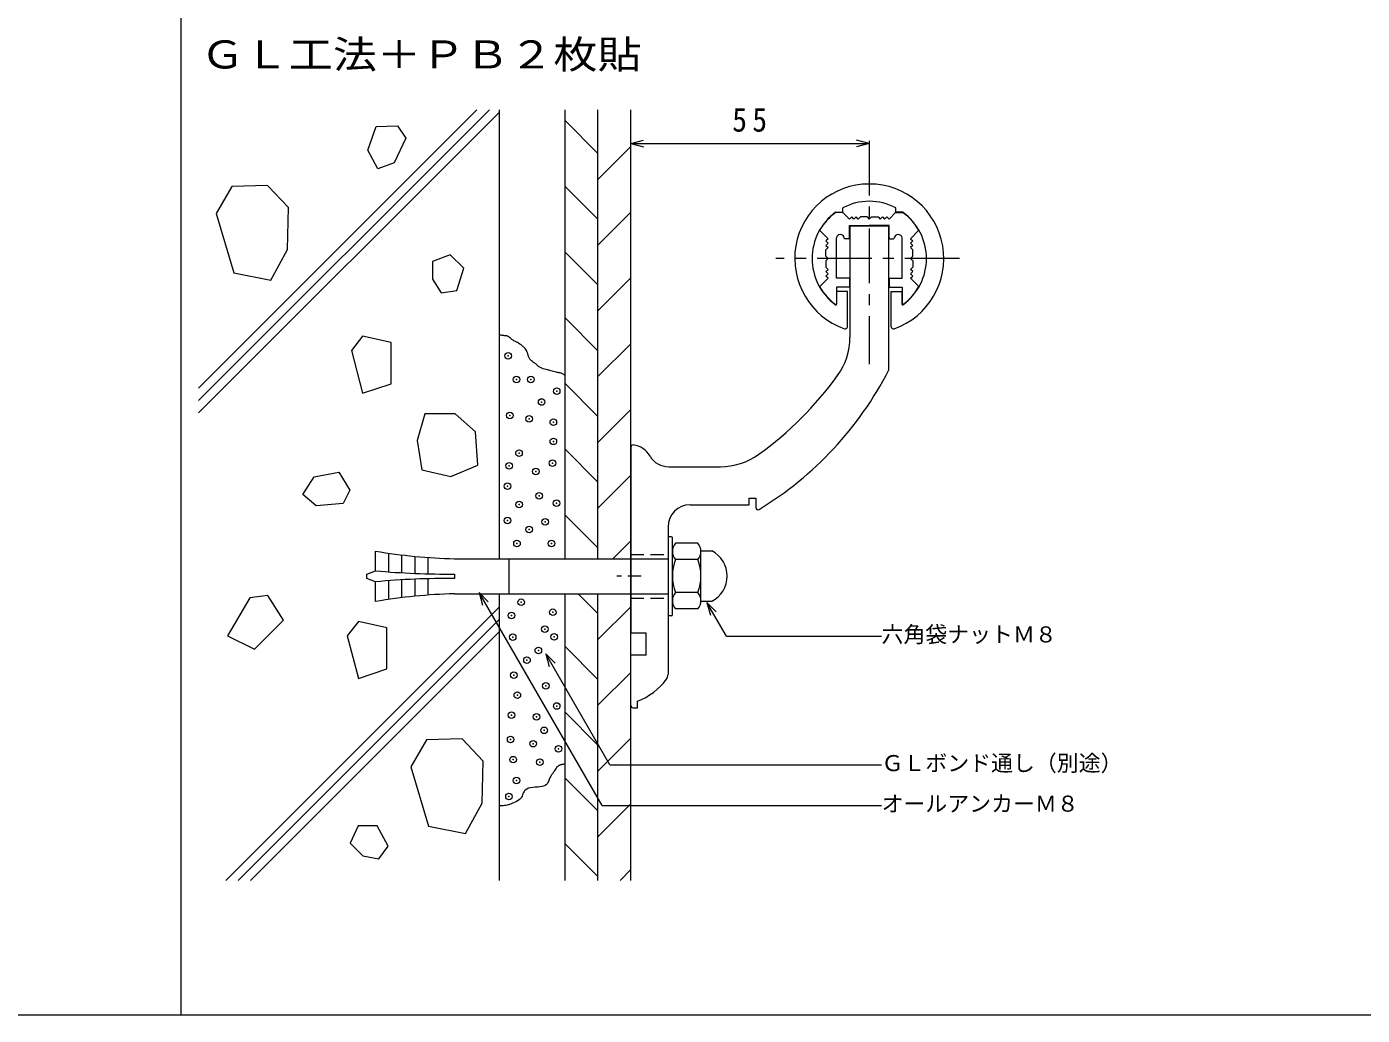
# Model space of a CAD drawing. Units: millimetres, scale not verified. Extents: x -3793 to 1974, y -1367 to 1367.
# Drawn here: x -1035 to 184, y -455 to 447 of the extents above; entities that cross this region are included whole.
import ezdxf
from ezdxf.enums import TextEntityAlignment as Align

# ---------------------------------------------------------------- set-up
doc = ezdxf.new("R2010")
doc.units = ezdxf.units.MM
doc.header["$LTSCALE"] = 10
doc.header["$PDMODE"] = 32
doc.header["$PDSIZE"] = 6
doc.linetypes.add('CHAIN1', pattern=[8, 5, -1, 1, -1])
doc.linetypes.add('DASHED1', pattern=[1.8, 1.2, -0.6])
doc.layers.add('0-F_外枠', color=7, linetype='Continuous', lineweight=18)
doc.styles.add('ＭＳ ゴシック', font='')
doc.styles.get('ＭＳ ゴシック').set_extended_font_data('MS Gothic')

msp = doc.modelspace()

# ---------------------------------------------------------------- linework, layer by layer
at = {"layer": '0-F_外枠'}
for p, q in [((-894, -455), (-894, 1367)), ((-623.95, 371.54), (-878.06, 117.43)), ((-612.64, 371.54), (-878.06, 106.12)), ((-603.53, 369.33), (-878.06, 94.8)), ((-603.53, -38.32), (-603.53, 371.54)), ((-543.53, -38.43), (-543.53, 371.54)), ((-513.53, -38.43), (-513.53, 371.54)), ((-483.53, -331.84), (-483.53, 371.54)), ((-513.53, 331.58), (-543.53, 361.58)), ((-513.53, 307.94), (-483.53, 337.94)), ((-847.7, 301.54), (-861.92, 276.89)), ((-513.53, 271.58), (-543.53, 301.58)), ((-290.13, 277.92), (-290.13, 281.97)), ((-241.73, 277.92), (-241.73, 281.97)), ((-861.92, 276.89), (-845.78, 222.77)), ((-513.53, 247.94), (-483.53, 277.94)), ((-296.66, 277.92), (-290.13, 277.92)), ((-289.93, 277.72), (-296.59, 277.72)), ((-283.93, 271.72), (-289.93, 277.72)), ((-283.93, 271.72), (-281.93, 273.72)), ((-279.93, 271.72), (-281.93, 273.72)), ((-277.93, 273.72), (-279.93, 271.72)), ((-275.93, 271.72), (-277.93, 273.72)), ((-273.93, 273.72), (-275.93, 271.72)), ((-267.93, 273.72), (-273.93, 273.72)), ((-267.93, 273.72), (-265.93, 271.72)), ((-263.93, 273.72), (-265.93, 271.72)), ((-263.93, 273.72), (-257.93, 273.72)), ((-253.93, 273.72), (-251.93, 271.72)), ((-251.93, 271.72), (-249.93, 273.72)), ((-247.93, 271.72), (-249.93, 273.72)), ((-247.93, 271.72), (-241.93, 277.72)), ((-241.93, 277.72), (-235.28, 277.72)), ((-235.21, 277.92), (-241.73, 277.92)), ((-283.93, 265.72), (-265.93, 265.72)), ((-283.93, 254.52), (-283.93, 265.72)), ((-283.53, 265.68), (-248.33, 265.68)), ((-283.53, 265.68), (-283.53, 163.99)), ((-247.93, 265.72), (-265.93, 265.72)), ((-248.33, 265.68), (-248.33, 133.56)), ((-247.93, 254.52), (-247.93, 265.72)), ((-228.33, 253.72), (-220.91, 261.15)), ((-220.91, 261.15), (-220.7, 261.36)), ((-303.53, 245.72), (-305.53, 243.72)), ((-295.93, 217.72), (-295.93, 254.47)), ((-284.73, 253.72), (-287.93, 253.72)), ((-247.13, 253.72), (-243.93, 253.72)), ((-228.33, 253.72), (-226.33, 251.72)), ((-226.33, 251.72), (-228.33, 249.72)), ((-228.33, 249.72), (-226.33, 247.72)), ((-226.33, 247.72), (-228.33, 245.72)), ((-228.33, 245.72), (-226.33, 243.72)), ((-513.53, 211.58), (-543.53, 241.58)), ((-305.53, 237.72), (-305.53, 243.72)), ((-305.53, 237.72), (-303.53, 235.72)), ((-305.53, 233.72), (-303.53, 235.72)), ((-305.53, 233.72), (-305.53, 227.72)), ((-226.33, 237.72), (-228.33, 235.72)), ((-226.33, 233.72), (-228.33, 235.72)), ((-226.33, 237.72), (-226.33, 243.72)), ((-226.33, 233.72), (-226.33, 227.72)), ((-303.53, 225.72), (-305.53, 227.72)), ((-228.33, 225.72), (-226.33, 227.72)), ((-226.33, 223.72), (-228.33, 225.72)), ((-228.33, 221.72), (-226.33, 223.72)), ((-226.33, 219.72), (-228.33, 221.72)), ((-228.33, 217.72), (-226.33, 219.72)), ((-513.53, 187.94), (-483.53, 217.94)), ((-283.93, 217.72), (-295.93, 217.72)), ((-295.93, 209.72), (-295.93, 194.03)), ((-247.93, 217.72), (-247.93, 209.72)), ((-247.93, 209.72), (-235.93, 209.72)), ((-235.93, 209.72), (-235.93, 194.03)), ((-228.33, 217.72), (-221.11, 210.49)), ((-221.11, 210.49), (-220.78, 210.17)), ((-220.78, 210.17), (-220.7, 210.08)), ((-295.73, 205.72), (-295.73, 194.03)), ((-285.93, 205.72), (-295.73, 205.72)), ((-285.93, 173.5), (-285.93, 205.72)), ((-245.93, 173.5), (-245.93, 205.72)), ((-245.93, 205.72), (-236.13, 205.72)), ((-236.13, 205.72), (-236.13, 194.03)), ((-513.53, 151.58), (-543.53, 181.58)), ((-513.53, 127.94), (-483.53, 157.94)), ((-513.53, 91.58), (-543.53, 121.58)), ((-513.53, 67.94), (-483.53, 97.94)), ((-671.62, 94.03), (-678.43, 69.51)), ((-643.7, 94.03), (-671.62, 94.03)), ((-513.53, 31.58), (-543.53, 61.58)), ((-483.53, 63.57), (-483.53, -106.32)), ((-513.53, 7.94), (-483.53, 37.94)), ((-448.95, 45.68), (-401.85, 45.68)), ((-375.53, 16.88), (-369.53, 16.88)), ((-375.53, 10.88), (-375.53, 16.88)), ((-369.53, 16.88), (-369.53, 8.42)), ((-513.53, -28.42), (-543.53, 1.58)), ((-429.53, 10.88), (-375.53, 10.88)), ((-449.53, -9.12), (-449.53, -143.7)), ((-499.91, -38.43), (-483.53, -22.06)), ((-446.78, -18.3), (-449.53, -18.3)), ((-445.58, -89.14), (-445.58, -19.5)), ((-422.49, -24.08), (-442.69, -24.08)), ((-716.45, -49.32), (-716.45, -31.32)), ((-704.45, -50.3), (-704.45, -33.23)), ((-692.45, -51.1), (-692.45, -34.85)), ((-680.45, -51.69), (-680.45, -36.16)), ((-419.59, -31.11), (-409.46, -31.11)), ((-419.59, -76.62), (-419.59, -31.59)), ((-668.45, -52.09), (-668.45, -37.17)), ((-644.45, -38.32), (-449.59, -38.32)), ((-594.54, -70.32), (-594.54, -38.32)), ((-422.49, -39.09), (-442.69, -39.09)), ((-716.44, -77.32), (-716.45, -59.32)), ((-704.45, -75.4), (-704.45, -58.33)), ((-692.45, -73.79), (-692.45, -57.54)), ((-680.45, -72.48), (-680.45, -56.94)), ((-668.45, -71.47), (-668.45, -56.54)), ((-644.45, -52.32), (-644.45, -56.32)), ((-814.79, -71.93), (-831.13, -73.98)), ((-800.49, -94.41), (-814.79, -71.93)), ((-644.45, -70.32), (-449.59, -70.32)), ((-603.53, -331.84), (-603.53, -70.43)), ((-543.53, -331.84), (-543.53, -70.43)), ((-513.53, -88.42), (-531.53, -70.43)), ((-513.53, -331.84), (-513.53, -70.43)), ((-422.49, -69.11), (-442.69, -69.11)), ((-603.53, -82.11), (-853.27, -331.84)), ((-831.13, -73.98), (-851.56, -108.71)), ((-513.53, -112.06), (-483.53, -82.06)), ((-422.49, -84.13), (-442.69, -84.13)), ((-419.59, -77.11), (-409.46, -77.11)), ((-603.53, -93.42), (-841.95, -331.84)), ((-827.05, -120.97), (-800.49, -94.41)), ((-446.78, -90.34), (-449.53, -90.34)), ((-851.56, -108.71), (-827.05, -120.97)), ((-603.53, -104.74), (-830.64, -331.84)), ((-513.53, -148.42), (-543.53, -118.42)), ((-469.53, -126.32), (-483.53, -126.32)), ((-483.53, -172.32), (-483.53, -126.32)), ((-513.53, -172.06), (-483.53, -142.06)), ((-477.53, -174.32), (-477.53, -168.32)), ((-513.53, -208.42), (-543.53, -178.42)), ((-481.53, -174.32), (-477.53, -174.32)), ((-670.03, -203.72), (-684.25, -228.37)), ((-513.53, -232.06), (-483.53, -202.06)), ((-684.25, -228.37), (-668.11, -282.49)), ((-513.53, -268.42), (-543.53, -238.42)), ((-513.53, -292.06), (-483.53, -262.06)), ((-513.53, -328.42), (-543.53, -298.42)), ((-493.32, -331.84), (-483.53, -322.06)), ((1273.23, -455), (-1974, -455))]:
    msp.add_line(p, q, dxfattribs=at)
at = {"layer": '0-F_外枠', "color": 3, "lineweight": 9}
for p, q in [((-483.53, 340.66), (-471.94, 343.76)), ((-265.93, 340.66), (-277.53, 343.76)), ((-483.53, 340.66), (-265.93, 340.66)), ((-483.53, 340.66), (-471.94, 337.55)), ((-265.93, 340.66), (-277.53, 337.55)), ((-622.06, -69.02), (-618.96, -80.61)), ((-622.06, -69.02), (-613.58, -77.5)), ((-509.74, -263.56), (-622.06, -69.02)), ((-414.08, -78.36), (-410.98, -89.95)), ((-414.08, -78.36), (-405.6, -86.84)), ((-396.34, -109.09), (-414.08, -78.36)), ((-396.34, -109.09), (-254.77, -109.09)), ((-561.18, -125.18), (-558.07, -136.77)), ((-561.18, -125.18), (-552.69, -133.66)), ((-502.65, -226.55), (-561.18, -125.18)), ((-502.65, -226.55), (-254.77, -226.55)), ((-509.74, -263.56), (-254.77, -263.56))]:
    msp.add_line(p, q, dxfattribs=at)
at = {"layer": '0-F_外枠', "color": 5, "linetype": 'CHAIN1'}
for p, q in [((-265.93, 343.14), (-265.93, 139.28)), ((-183.48, 235.72), (-351.2, 235.72))]:
    msp.add_line(p, q, dxfattribs=at)
at = {"layer": '0-F_外枠', "color": 5, "linetype": 'DASHED1'}
for p, q in [((-483.53, -34.32), (-449.53, -34.32)), ((-474.19, -54.32), (-496.41, -54.32)), ((-483.53, -74.32), (-449.53, -74.32))]:
    msp.add_line(p, q, dxfattribs=at)
at = {"layer": '0-F_外枠'}
for points in [[(-723.49, 334.7), (-715.79, 356.21), (-696.53, 356.88), (-688.98, 345.44), (-699.47, 323.19), (-714.45, 317.68)], [(-648.32, 239.21), (-664.67, 233.08), (-664.67, 216.74), (-656.5, 204.48), (-642.19, 206.53), (-636.07, 226.96)], [(-738.44, 151.8), (-728.33, 112.79), (-702.33, 121.46), (-702.33, 159.02), (-728.33, 164.8)], [(-772.61, 36.59), (-750.14, 40.67), (-739.93, 24.33), (-746.06, 12.07), (-770.57, 10.03), (-782.83, 20.24)], [(-742.27, -108.52), (-732.16, -147.53), (-706.16, -138.86), (-706.16, -101.3), (-732.16, -95.52)], [(-732.3, -281.97), (-739.52, -297.86), (-727.97, -309.41), (-713.52, -312.3), (-704.85, -300.75), (-714.97, -281.97)]]:
    msp.add_lwpolyline(points, close=True, dxfattribs=at)
for points in [[(-845.78, 222.77), (-812.16, 216.05), (-796.79, 243.91), (-795.82, 282.33), (-815.04, 302.5), (-847.7, 301.54)], [(-257.93, 273.72), (-255.93, 271.72), (-253.93, 273.72)], [(-303.53, 253.72), (-310.96, 261.15), (-311.17, 261.36)], [(-303.53, 253.72), (-305.53, 251.72), (-303.53, 249.72), (-305.53, 247.72), (-303.53, 245.72)], [(-247.93, 217.72), (-235.93, 217.72), (-235.93, 254.47)], [(-303.53, 217.72), (-305.53, 219.72), (-303.53, 221.72), (-305.53, 223.72), (-303.53, 225.72)], [(-303.53, 217.72), (-310.76, 210.49), (-311.09, 210.17), (-311.17, 210.08)], [(-283.93, 217.72), (-283.93, 209.72), (-295.93, 209.72)], [(-597.95, 165.26), (-598.35, 165.28), (-598.76, 165.29), (-599.17, 165.3), (-599.58, 165.31), (-599.82, 165.33), (-600.32, 165.39), (-601.18, 165.57), (-602.02, 165.82), (-602.85, 166.14), (-603.53, 166.45)], [(-575.02, 143.15), (-575.76, 144), (-576.11, 144.54), (-576.34, 144.96), (-576.66, 145.72), (-576.92, 146.53), (-577.15, 147.36), (-577.38, 148.21), (-577.62, 149.05), (-577.78, 149.53), (-577.99, 150.07), (-578.4, 150.98), (-578.89, 151.86), (-579.44, 152.69), (-580.05, 153.48), (-580.7, 154.24), (-581.1, 154.66), (-581.66, 155.19), (-582.66, 156.07), (-583.71, 156.88), (-584.81, 157.63), (-585.93, 158.34), (-587.08, 159), (-587.76, 159.37), (-588.17, 159.59), (-588.88, 159.96), (-589.58, 160.34), (-590.29, 160.73), (-590.98, 161.14), (-591.66, 161.59), (-592.05, 161.86), (-592.54, 162.23), (-593.35, 162.89), (-594.17, 163.55), (-595, 164.16), (-595.87, 164.68), (-596.77, 165.05), (-597.32, 165.19), (-597.55, 165.23), (-597.95, 165.26)], [(-543.53, 129.11), (-543.95, 129.4), (-544.56, 129.8), (-545.19, 130.17), (-545.83, 130.51), (-546.48, 130.81), (-546.87, 130.95), (-547.23, 131.07), (-547.87, 131.25), (-548.52, 131.39), (-549.18, 131.5), (-549.84, 131.61), (-550.51, 131.72), (-550.89, 131.79), (-551.63, 131.93), (-552.9, 132.23), (-554.15, 132.57), (-555.4, 132.94), (-556.65, 133.31), (-557.91, 133.67), (-558.65, 133.87), (-559.44, 134.06), (-560.81, 134.38), (-562.17, 134.72), (-563.5, 135.09), (-564.8, 135.55), (-566.02, 136.11), (-566.69, 136.5), (-567.09, 136.77), (-567.75, 137.27), (-568.39, 137.8), (-569.03, 138.37), (-569.66, 138.94), (-570.32, 139.5), (-570.71, 139.83), (-571.26, 140.25), (-572.24, 140.96), (-573.22, 141.66), (-574.16, 142.38), (-575.02, 143.15)], [(-678.43, 69.51), (-674.35, 42.95), (-647.79, 36.82), (-623.27, 47.04), (-625.32, 77.68), (-643.7, 94.03)], [(-716.45, -59.32), (-724.45, -56.32), (-724.45, -52.32), (-716.45, -49.32)], [(-469.53, -126.32), (-469.53, -106.32), (-483.53, -106.32)], [(-668.11, -282.49), (-634.49, -289.21), (-619.12, -261.35), (-618.15, -222.93), (-637.37, -202.76), (-670.03, -203.72)], [(-543.53, -225.73), (-543.85, -225.79), (-544.57, -225.91), (-545.29, -226.03), (-546.01, -226.17), (-546.43, -226.25), (-546.73, -226.31), (-547.24, -226.42), (-547.74, -226.54), (-548.24, -226.69), (-548.72, -226.86), (-549.18, -227.06), (-549.43, -227.2), (-549.88, -227.49), (-550.58, -228.09), (-551.22, -228.79), (-551.8, -229.57), (-552.35, -230.4), (-552.88, -231.23), (-553.2, -231.71), (-553.63, -232.36), (-554.4, -233.43), (-555.17, -234.48), (-555.92, -235.54), (-556.62, -236.62), (-557.26, -237.75), (-557.59, -238.44), (-557.81, -238.95), (-558.15, -239.85), (-558.48, -240.75), (-558.82, -241.63), (-559.2, -242.48), (-559.64, -243.25), (-559.93, -243.66), (-560.51, -244.3), (-561.74, -245.18), (-563.2, -245.81), (-564.83, -246.25), (-566.6, -246.54), (-568.45, -246.73)], [(-568.45, -246.73), (-569.54, -246.82), (-570.8, -246.92), (-572.93, -247.11), (-574.98, -247.4), (-576.88, -247.85), (-578.57, -248.53), (-579.99, -249.52), (-580.66, -250.25), (-581.01, -250.75), (-581.52, -251.7), (-581.97, -252.73), (-582.4, -253.8), (-582.84, -254.86), (-583.35, -255.88), (-583.68, -256.43), (-584.2, -257.13), (-585.25, -258.19), (-586.46, -259.09), (-587.79, -259.87), (-589.21, -260.55), (-590.66, -261.17), (-591.51, -261.52), (-592.14, -261.76), (-593.21, -262.18), (-594.27, -262.57), (-595.33, -262.92), (-596.4, -263.22), (-597.47, -263.47), (-598.1, -263.58), (-598.77, -263.66), (-599.94, -263.76), (-601.11, -263.78), (-602.3, -263.76), (-603.49, -263.71), (-603.53, -263.7)]]:
    msp.add_lwpolyline(points, dxfattribs=at)
for centre, radius, start, end in [((-265.93, 235.72), 68, 90, 250.52878), ((-265.93, 235.72), 68, 289.47122, 90), ((-265.93, 235.72), 52.2, 90, 117.61975), ((-265.93, 235.72), 52.2, 62.38025, 90), ((-265.93, 235.72), 52.2, 126.05727, 233.90348), ((-265.93, 235.72), 52, 126.12893, 150.41967), ((-265.93, 235.72), 52, 29.58033, 53.87107), ((-265.93, 235.72), 52.2, 306.09652, 53.94273), ((-292.33, 254.1), 3.62, 5.45262, 173.80057), ((-239.53, 254.1), 3.62, 6.19943, 174.54738), ((-295.73, 254.47), 0.2, 173.80057, 180), ((-287.93, 254.52), 0.8, 185.45262, 270), ((-284.73, 254.52), 0.8, 270, 0), ((-247.13, 254.52), 0.8, 180, 270), ((-243.93, 254.52), 0.8, 270, 354.54738), ((-236.13, 254.47), 0.2, 0, 6.19943), ((-265.93, 235.72), 52, 209.54242, 233.90348), ((-265.93, 235.72), 52, 306.09652, 330.45758), ((-296.33, 194.03), 0.6, 233.90348, 0), ((-296.33, 194.03), 0.4, 233.90348, 0), ((-235.53, 194.03), 0.6, 180, 306.09652), ((-235.53, 194.03), 0.4, 180, 306.09652), ((-287.93, 173.5), 2, 250.52878, 0), ((-243.93, 173.5), 2, 180, 289.47122), ((-343.53, 163.99), 60, 324.1193, 0), ((-554.2, 316.37), 320, 305.8693, 324.1193), ((-532.81, 280.09), 320, 301.31489, 332.74695), ((-481.54, 63.57), 2, 83.62063, 180), ((-483.53, 45.68), 20, 28.97316, 83.62063), ((-448.9, 65.68), 20, 211.03739, 269.86404), ((-401.85, 105.68), 60, 270, 305.8693), ((-429.53, -9.12), 20, 90, 180), ((-367.53, 8.42), 2, 180, 301.31489), ((-446.78, -19.5), 1.2, 0, 90), ((-434.42, -31.59), 11.16, 137.75012, 222.24661), ((-430.75, -31.59), 11.16, 317.7534, 42.24988), ((-633.04, 453.02), 491.47, 260.22955, 268.67012), ((-421.59, -54.11), 26, 297.79779, 62.20712), ((-405.28, -54.1), 40.31, 158.1344, 201.8656), ((-459.89, -54.1), 40.31, 338.1344, 21.8656), ((-649.54, 691.14), 743.47, 264.83676, 270.39252), ((-649.53, -799.77), 743.47, 89.60817, 95.16393), ((-633.04, -561.66), 491.47, 91.32994, 99.77069), ((-434.42, -76.62), 11.16, 137.7534, 222.24988), ((-430.75, -76.62), 11.16, 317.75012, 42.24661), ((-446.78, -89.14), 1.2, 270, 0), ((-457.53, -143.7), 8, 322.82735, 0), ((-498.97, -112.28), 60, 290.93095, 322.82735), ((-481.53, -172.32), 2, 180, 270)]:
    msp.add_arc(centre, radius, start, end, dxfattribs=at)
for p in [(-595.52, 146.81), (-587.87, 125.4), (-574.88, 125.4), (-551.18, 114.7), (-564.94, 104.76), (-593.99, 92.53), (-576.41, 89.47), (-554.24, 86.42), (-585.58, 58.13), (-554.24, 68.83), (-594.49, 46.53), (-555, 48.96), (-570.29, 41.32), (-596.15, 27.84), (-585.36, 11.23), (-567.09, 19.12), (-551.31, 12.48), (-596.15, -3.3), (-576.22, -11.6), (-561.69, -4.54), (-587.44, -24.47), (-555.88, -24.47), (-583.7, -78.04), (-554.63, -87.17), (-592.42, -90.08), (-591.33, -109.92), (-562.11, -102.53), (-553.39, -109.59), (-567.92, -122.05), (-578.3, -130.77), (-590.34, -144.47), (-561.12, -154.38), (-587.11, -162.79), (-551.18, -172.73), (-592.46, -181.13), (-569.53, -182.66), (-562.65, -194.89), (-593.23, -203.3), (-572.59, -207.12), (-590.93, -221.65), (-549.65, -211.71), (-566.47, -223.94), (-587.87, -240.76), (-594.75, -255.28)]:
    msp.add_point(p, dxfattribs=at)

# ---------------------------------------------------------------- texts
at = {"layer": '0-F_外枠', "color": 2, "style": 'ＭＳ ゴシック', "width": 1.15}
msp.add_text('ＧＬ工法＋ＰＢ２枚貼', height=25.66, dxfattribs=at).set_placement((-876.19, 401.46), align=Align.BOTTOM_LEFT)
at = {"layer": '0-F_外枠', "color": 2, "style": 'ＭＳ ゴシック'}
for s, p in [('六角袋ナットＭ８', (-254.77, -119.09)), ('ＧＬボンド通し（別途）', (-254.77, -236.55)), ('オールアンカーＭ８', (-254.77, -273.56))]:
    msp.add_text(s, height=14.66, dxfattribs=at).set_placement(p, align=Align.BOTTOM_LEFT)
at = {"layer": '0-F_外枠', "color": 2, "insert": (-390.98, 351.14), "char_height": 21.99, "attachment_point": 7, "style": 'ＭＳ ゴシック'}
msp.add_mtext('\\T1.36;\\W0.9;55', dxfattribs=at)

doc.saveas('drawing.dxf')
